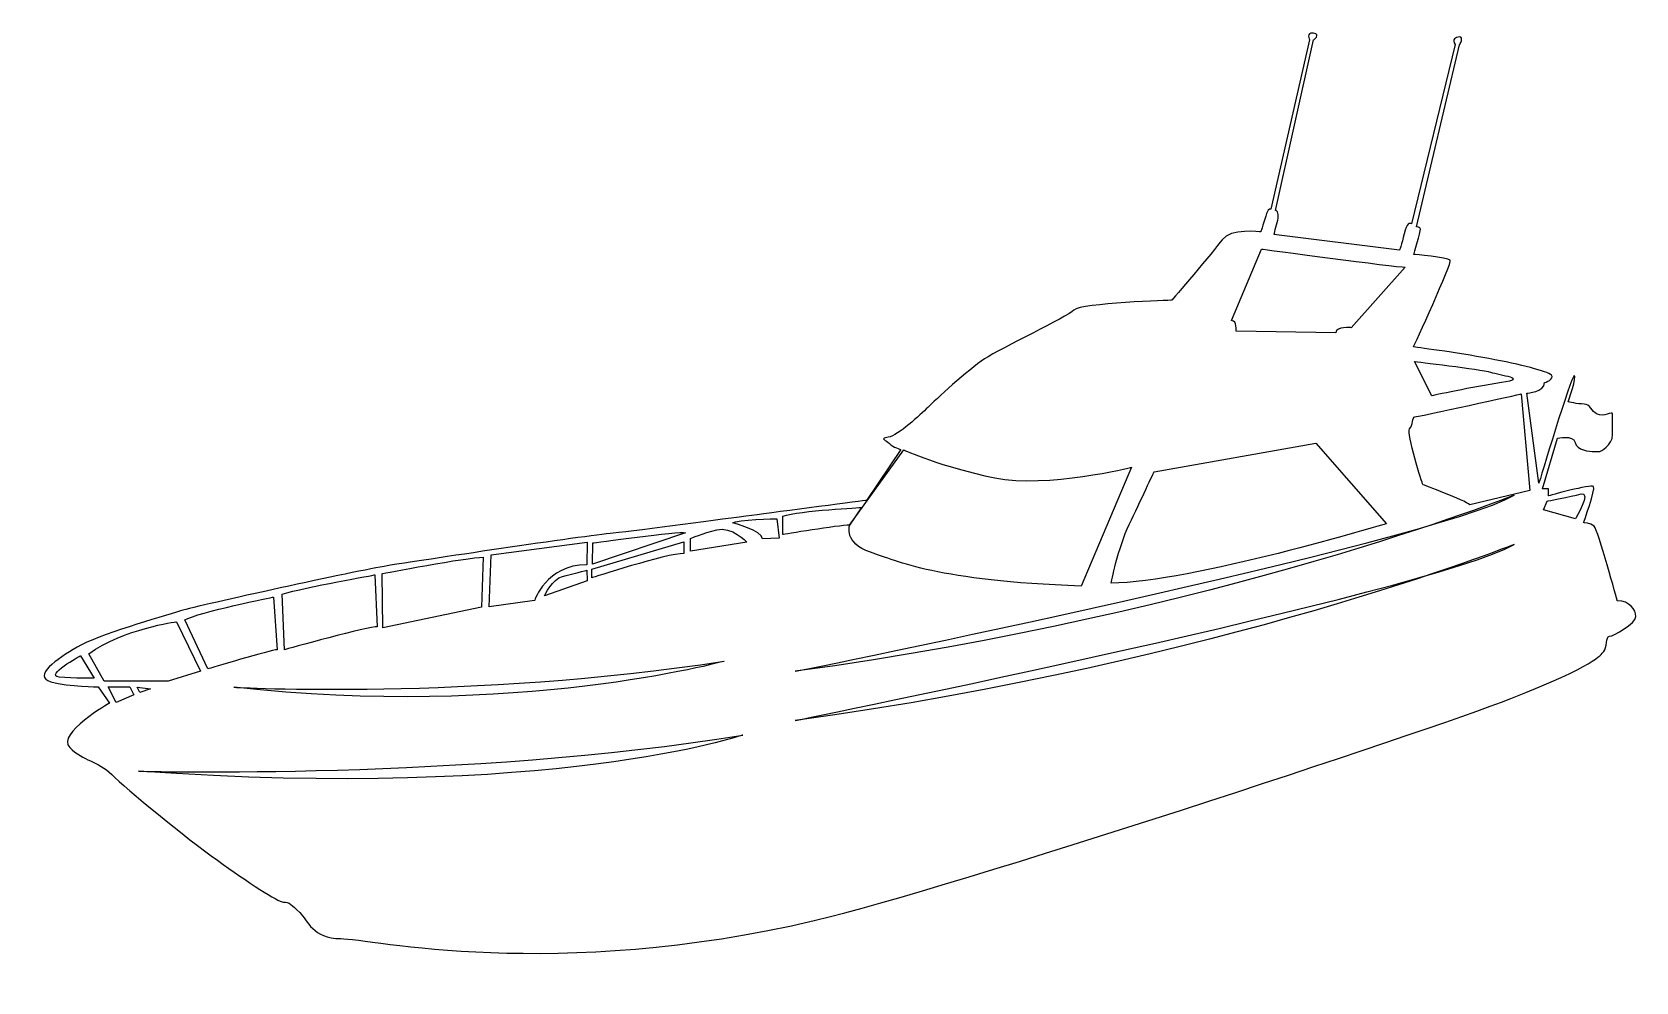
# Model space of a CAD drawing. Header units: centimetres. Extents: x -10.4 to 10.2, y -6.3 to 5.9.
import ezdxf

# ---------------------------------------------------------------- set-up
doc = ezdxf.new("R2010")
doc.units = ezdxf.units.CM
doc.header["$MEASUREMENT"] = 0
doc.layers.add('Camada 1', color=7, linetype='Continuous')

msp = doc.modelspace()

# ---------------------------------------------------------------- linework, layer by layer
at = {"layer": 'Camada 1'}
for points, knots in [([(10.20225, -1.58013), (10.20225, -1.66697), (9.9133, -1.83315), (9.86239, -1.83315), (9.86239, -1.83315), (9.81193, -1.83315), (9.83741, -1.98142), (9.79011, -2.02844), (9.79011, -2.02844), (9.74338, -2.0753), (9.70349, -2.19582), (8.59784, -2.62941), (8.59784, -2.62941), (7.49212, -3.06288), (1.42176, -5.0586), (-0.31298, -5.46953), (-0.31298, -5.46953), (-3.65009, -6.26), (-6.0447, -5.70467), (-6.4012, -5.70467), (-6.4012, -5.70467), (-6.75788, -5.70467), (-6.82512, -5.4734), (-6.92658, -5.37233), (-6.92658, -5.37233), (-7.02757, -5.27107), (-7.06136, -5.23734), (-7.13372, -5.23734), (-7.13372, -5.23734), (-7.20598, -5.23734), (-7.59121, -4.98191), (-7.98176, -4.70241), (-7.98176, -4.70241), (-8.37191, -4.42301), (-9.15715, -3.78224), (-9.33545, -3.60389), (-9.33545, -3.60389), (-9.51375, -3.42567), (-9.6992, -3.43297), (-9.87509, -3.25697), (-9.87509, -3.25697), (-10.05104, -3.08115), (-9.36436, -2.68841), (-9.36436, -2.68841), (-9.36436, -2.68841), (-9.36436, -2.68841), (-9.50893, -2.48114), (-9.50893, -2.48114), (-9.50893, -2.48114), (-9.50893, -2.48114), (-9.87506, -2.48114), (-10.11596, -2.41402), (-10.11596, -2.41402), (-10.35697, -2.34637), (-10.0437, -2.12475), (-9.77877, -1.97058), (-9.77877, -1.97058), (-9.51368, -1.81641), (-8.70906, -1.58506), (-8.45363, -1.50796), (-8.45363, -1.50796), (-8.19825, -1.43089), (-6.1844, -0.99255), (-5.80375, -0.92977), (-5.80375, -0.92977), (-5.42309, -0.8672), (-3.2597, -0.54443), (-2.90799, -0.51062), (-2.90799, -0.51062), (-2.55631, -0.47689), (-1.47223, -0.32748), (-1.13483, -0.28422), (-1.13483, -0.28422), (-0.7977, -0.24075), (0.33935, -0.09144), (0.33935, -0.09144), (0.33935, -0.09144), (0.33935, -0.09144), (0.778, 0.55896), (0.778, 0.55896), (0.778, 0.55896), (0.778, 0.55896), (0.67928, 0.59037), (0.63348, 0.63614), (0.63348, 0.63614), (0.58757, 0.68186), (0.49841, 0.69871), (0.61895, 0.718), (0.61895, 0.718), (0.73939, 0.73721), (1.0331, 1.00706), (1.12473, 1.09866), (1.12473, 1.09866), (1.21643, 1.19007), (1.64024, 1.58028), (1.85233, 1.72014), (1.85233, 1.72014), (2.06439, 1.86), (2.90979, 2.2573), (2.99898, 2.34646), (2.99898, 2.34646), (3.08814, 2.43565), (4.25186, 2.4719), (4.25186, 2.4719), (4.25186, 2.4719), (4.25186, 2.4719), (4.79137, 3.09814), (4.8976, 3.24745), (4.8976, 3.24745), (5.00343, 3.39683), (5.39364, 3.34871), (5.39364, 3.34871), (5.39364, 3.34871), (5.39364, 3.34871), (5.44177, 3.50288), (5.46838, 3.58231), (5.46838, 3.58231), (5.495, 3.66192), (5.52405, 3.63787), (5.52405, 3.63787), (5.52405, 3.63787), (5.52405, 3.63787), (6.02006, 5.80605), (6.02006, 5.80605), (6.02006, 5.80605), (6.02006, 5.80605), (5.96717, 5.90709), (6.06821, 5.89278), (6.06821, 5.89278), (6.16947, 5.87825), (6.06821, 5.80605), (6.06821, 5.80605), (6.06821, 5.80605), (6.06821, 5.80605), (5.58173, 3.62335), (5.58173, 3.62335), (5.58173, 3.62335), (5.60591, 3.62335), (5.62988, 3.57512), (5.6106, 3.49802), (5.6106, 3.49802), (5.59121, 3.42092), (5.56247, 3.31509), (5.56247, 3.31509), (5.56247, 3.31509), (5.56247, 3.31509), (7.17172, 3.11247), (7.17172, 3.11247), (7.17172, 3.11247), (7.17172, 3.11247), (7.2149, 3.24746), (7.24392, 3.368), (7.24392, 3.368), (7.27276, 3.48846), (7.32599, 3.44997), (7.32599, 3.44997), (7.32599, 3.44997), (7.32599, 3.44997), (7.88468, 5.74814), (7.88468, 5.74814), (7.88468, 5.74814), (7.84139, 5.81426), (7.88468, 5.84453), (7.94257, 5.84453), (7.94257, 5.84453), (8.00046, 5.84453), (7.94257, 5.74327), (7.94257, 5.74327), (7.94257, 5.74327), (7.94257, 5.74327), (7.38853, 3.41136), (7.38853, 3.41136), (7.38853, 3.41136), (7.38853, 3.41136), (7.44134, 3.41136), (7.44134, 3.38231), (7.44134, 3.38231), (7.44134, 3.35347), (7.35461, 3.05965), (7.35461, 3.05965), (7.35461, 3.05965), (7.35461, 3.05965), (7.79054, 3.01872), (7.82202, 2.98745), (7.82202, 2.98745), (7.85348, 2.95607), (7.34995, 1.87432), (7.34995, 1.87432), (7.34995, 1.87432), (7.34995, 1.87432), (7.90875, 1.80212), (8.31843, 1.72502), (8.31843, 1.72502), (8.72774, 1.64792), (9.06765, 1.56362), (9.11816, 1.51306), (9.11816, 1.51306), (9.16883, 1.46237), (9.03143, 1.41659), (9.03143, 1.41659), (9.03143, 1.41659), (9.03143, 1.29623), (8.80495, 1.2816), (8.80495, 1.2816), (8.80495, 1.2816), (8.80495, 1.2816), (8.9591, 0.13016), (8.9591, 0.13016), (8.9591, 0.13016), (8.9591, 0.13016), (9.3736, 1.50827), (9.41207, 1.50827), (9.41207, 1.50827), (9.45067, 1.50827), (9.3351, 1.17087), (9.3351, 1.17087), (9.3351, 1.17087), (9.3351, 1.17087), (9.45556, 1.14192), (9.53751, 1.14192), (9.53751, 1.14192), (9.61905, 1.14192), (9.62903, 1.05043), (9.70579, 1.0119), (9.70579, 1.0119), (9.78297, 0.97332), (9.90365, 1.0504), (9.90365, 1.01669), (9.90365, 1.01669), (9.90365, 0.98288), (9.90365, 0.89623), (9.90365, 0.75171), (9.90365, 0.75171), (9.90365, 0.60709), (9.73974, 0.53478), (9.73974, 0.53478), (9.73974, 0.53478), (9.73974, 0.53478), (9.73974, 0.53478), (9.6723, 0.53478), (9.6723, 0.53478), (9.60486, 0.53478), (9.44579, 0.54941), (9.42174, 0.65048), (9.42174, 0.65048), (9.39745, 0.75174), (9.19534, 0.70358), (9.19534, 0.70358), (9.19534, 0.70358), (9.19534, 0.70358), (9.00259, 0.05794), (9.00259, 0.05794), (9.00259, 0.05794), (9.00259, 0.05794), (9.07976, 0.05796), (9.07976, 0.05796), (9.07976, 0.05796), (9.07976, 0.05796), (9.07976, -0.03364), (9.07976, -0.03364), (9.07976, -0.03364), (9.07976, -0.03364), (9.62636, 0.1181), (9.65787, 0.0868), (9.65787, 0.0868), (9.68914, 0.05553), (9.5301, -0.37704), (9.5301, -0.37704), (9.5301, -0.37704), (9.5301, -0.37704), (9.62059, -0.37704), (9.66739, -0.42403), (9.66739, -0.42403), (9.7143, -0.47078), (9.96375, -1.37804), (9.96375, -1.37804), (9.96375, -1.37804), (10.12283, -1.37802), (10.20225, -1.49351), (10.20225, -1.58013)], [0, 0, 0, 0, 0.01408451, 0.01408451, 0.01408451, 0.01408451, 0.02816901, 0.02816901, 0.02816901, 0.02816901, 0.04225352, 0.04225352, 0.04225352, 0.04225352, 0.05633803, 0.05633803, 0.05633803, 0.05633803, 0.07042254, 0.07042254, 0.07042254, 0.07042254, 0.08450704, 0.08450704, 0.08450704, 0.08450704, 0.09859155, 0.09859155, 0.09859155, 0.09859155, 0.11267606, 0.11267606, 0.11267606, 0.11267606, 0.12676056, 0.12676056, 0.12676056, 0.12676056, 0.14084507, 0.14084507, 0.14084507, 0.14084507, 0.15492958, 0.15492958, 0.15492958, 0.15492958, 0.16901408, 0.16901408, 0.16901408, 0.16901408, 0.18309859, 0.18309859, 0.18309859, 0.18309859, 0.1971831, 0.1971831, 0.1971831, 0.1971831, 0.21126761, 0.21126761, 0.21126761, 0.21126761, 0.22535211, 0.22535211, 0.22535211, 0.22535211, 0.23943662, 0.23943662, 0.23943662, 0.23943662, 0.25352113, 0.25352113, 0.25352113, 0.25352113, 0.26760563, 0.26760563, 0.26760563, 0.26760563, 0.28169014, 0.28169014, 0.28169014, 0.28169014, 0.29577465, 0.29577465, 0.29577465, 0.29577465, 0.30985915, 0.30985915, 0.30985915, 0.30985915, 0.32394366, 0.32394366, 0.32394366, 0.32394366, 0.33802817, 0.33802817, 0.33802817, 0.33802817, 0.35211268, 0.35211268, 0.35211268, 0.35211268, 0.36619718, 0.36619718, 0.36619718, 0.36619718, 0.38028169, 0.38028169, 0.38028169, 0.38028169, 0.3943662, 0.3943662, 0.3943662, 0.3943662, 0.4084507, 0.4084507, 0.4084507, 0.4084507, 0.42253521, 0.42253521, 0.42253521, 0.42253521, 0.43661972, 0.43661972, 0.43661972, 0.43661972, 0.45070423, 0.45070423, 0.45070423, 0.45070423, 0.46478873, 0.46478873, 0.46478873, 0.46478873, 0.47887324, 0.47887324, 0.47887324, 0.47887324, 0.49295775, 0.49295775, 0.49295775, 0.49295775, 0.50704225, 0.50704225, 0.50704225, 0.50704225, 0.52112676, 0.52112676, 0.52112676, 0.52112676, 0.53521127, 0.53521127, 0.53521127, 0.53521127, 0.54929577, 0.54929577, 0.54929577, 0.54929577, 0.56338028, 0.56338028, 0.56338028, 0.56338028, 0.57746479, 0.57746479, 0.57746479, 0.57746479, 0.5915493, 0.5915493, 0.5915493, 0.5915493, 0.6056338, 0.6056338, 0.6056338, 0.6056338, 0.61971831, 0.61971831, 0.61971831, 0.61971831, 0.63380282, 0.63380282, 0.63380282, 0.63380282, 0.64788732, 0.64788732, 0.64788732, 0.64788732, 0.66197183, 0.66197183, 0.66197183, 0.66197183, 0.67605634, 0.67605634, 0.67605634, 0.67605634, 0.69014085, 0.69014085, 0.69014085, 0.69014085, 0.70422535, 0.70422535, 0.70422535, 0.70422535, 0.71830986, 0.71830986, 0.71830986, 0.71830986, 0.73239437, 0.73239437, 0.73239437, 0.73239437, 0.74647887, 0.74647887, 0.74647887, 0.74647887, 0.76056338, 0.76056338, 0.76056338, 0.76056338, 0.77464789, 0.77464789, 0.77464789, 0.77464789, 0.78873239, 0.78873239, 0.78873239, 0.78873239, 0.8028169, 0.8028169, 0.8028169, 0.8028169, 0.81690141, 0.81690141, 0.81690141, 0.81690141, 0.83098592, 0.83098592, 0.83098592, 0.83098592, 0.84507042, 0.84507042, 0.84507042, 0.84507042, 0.85915493, 0.85915493, 0.85915493, 0.85915493, 0.87323944, 0.87323944, 0.87323944, 0.87323944, 0.88732394, 0.88732394, 0.88732394, 0.88732394, 0.90140845, 0.90140845, 0.90140845, 0.90140845, 0.91549296, 0.91549296, 0.91549296, 0.91549296, 0.92957746, 0.92957746, 0.92957746, 0.92957746, 0.94366197, 0.94366197, 0.94366197, 0.94366197, 0.95774648, 0.95774648, 0.95774648, 0.95774648, 0.97183099, 0.97183099, 0.97183099, 0.97183099, 1, 1, 1, 1]), ([(6.35728, 2.05501), (6.35728, 2.14185), (6.55257, 2.1201), (6.55257, 2.1201), (6.55257, 2.1201), (6.55257, 2.1201), (7.24393, 2.89573), (7.24393, 2.89573), (7.24393, 2.89573), (7.13788, 2.89573), (5.40341, 3.12711), (5.40341, 3.12711), (5.40341, 3.12711), (5.40341, 3.12711), (5.01789, 2.2116), (5.01789, 2.2116), (5.01789, 2.2116), (5.09496, 2.2116), (5.07578, 2.07672), (5.07578, 2.07672), (5.07578, 2.07672), (5.07578, 2.07672), (6.35728, 2.05501), (6.35728, 2.05501)], [0, 0, 0, 0, 0.14285714, 0.14285714, 0.14285714, 0.14285714, 0.28571429, 0.28571429, 0.28571429, 0.28571429, 0.42857143, 0.42857143, 0.42857143, 0.42857143, 0.57142857, 0.57142857, 0.57142857, 0.57142857, 0.71428571, 0.71428571, 0.71428571, 0.71428571, 1, 1, 1, 1]), ([(8.4773, 1.41659), (8.83864, 1.46959), (8.45809, 1.51306), (8.33776, 1.55147), (8.33776, 1.55147), (8.21719, 1.59005), (7.36428, 1.68646), (7.36428, 1.68646), (7.36428, 1.68646), (7.36428, 1.68646), (7.586, 1.24802), (7.586, 1.24802), (7.586, 1.24802), (7.586, 1.248), (8.11594, 1.36368), (8.4773, 1.41659)], [0, 0, 0, 0, 0.2, 0.2, 0.2, 0.2, 0.4, 0.4, 0.4, 0.4, 0.6, 0.6, 0.6, 0.6, 1, 1, 1, 1]), ([(8.84354, 0.03401), (8.84354, 0.03401), (8.73265, 1.27207), (8.73265, 1.27207), (8.73265, 1.27207), (8.73265, 1.27207), (7.40743, 0.97825), (7.36917, 0.97825), (7.36917, 0.97825), (7.33046, 0.97825), (7.34988, 0.87223), (7.30162, 0.82397), (7.30162, 0.82397), (7.25347, 0.77592), (7.47042, 0.11089), (7.47042, 0.11089), (7.47042, 0.11089), (7.47042, 0.11089), (8.01477, -0.09141), (8.07269, -0.1493), (8.07269, -0.1493), (8.07269, -0.1493), (8.84354, 0.03401), (8.84354, 0.03401)], [0, 0, 0, 0, 0.14285714, 0.14285714, 0.14285714, 0.14285714, 0.28571429, 0.28571429, 0.28571429, 0.28571429, 0.42857143, 0.42857143, 0.42857143, 0.42857143, 0.57142857, 0.57142857, 0.57142857, 0.57142857, 0.71428571, 0.71428571, 0.71428571, 0.71428571, 1, 1, 1, 1]), ([(7.00299, -0.39022), (7.00299, -0.39022), (6.09727, 0.64097), (6.09727, 0.64097), (6.09727, 0.64097), (6.09727, 0.64097), (4.02537, 0.27473), (4.02537, 0.27473), (4.02537, 0.27473), (4.02537, 0.27473), (3.8517, -0.10095), (3.70729, -0.39964), (3.70729, -0.39964), (3.56275, -0.69843), (3.47612, -1.15151), (3.47612, -1.15151), (3.47612, -1.15151), (4.47834, -1.15153), (7.00299, -0.39022), (7.00299, -0.39022)], [0, 0, 0, 0, 0.16666667, 0.16666667, 0.16666667, 0.16666667, 0.33333333, 0.33333333, 0.33333333, 0.33333333, 0.5, 0.5, 0.5, 0.5, 0.66666667, 0.66666667, 0.66666667, 0.66666667, 1, 1, 1, 1]), ([(3.09078, -1.19003), (3.09078, -1.19003), (3.73631, 0.3327), (3.73631, 0.3327), (3.73631, 0.3327), (3.73631, 0.3327), (2.65689, 0.06275), (1.98241, 0.19771), (1.98241, 0.19771), (1.30793, 0.33267), (0.81636, 0.55432), (0.81636, 0.55432), (0.81636, 0.55432), (0.81636, 0.55432), (0.12257, -0.4094), (0.12257, -0.4094), (0.12257, -0.4094), (0.12257, -0.4094), (0.04544, -0.64078), (0.39252, -0.75624), (0.39252, -0.75624), (0.73938, -0.87203), (1.2405, -1.12259), (3.09078, -1.19003)], [0, 0, 0, 0, 0.14285714, 0.14285714, 0.14285714, 0.14285714, 0.28571429, 0.28571429, 0.28571429, 0.28571429, 0.42857143, 0.42857143, 0.42857143, 0.42857143, 0.57142857, 0.57142857, 0.57142857, 0.57142857, 0.71428571, 0.71428571, 0.71428571, 0.71428571, 1, 1, 1, 1]), ([(9.42652, -0.32743), (9.42652, -0.32743), (9.63848, 0.02428), (9.49872, -0.00953), (9.49872, -0.00953), (9.3591, -0.04316), (9.06515, -0.10094), (9.06515, -0.10094), (9.06515, -0.10094), (9.06515, -0.10094), (9.01692, -0.21183), (9.01692, -0.21183), (9.01692, -0.21183), (9.01692, -0.21183), (9.42652, -0.32743), (9.42652, -0.32743)], [0, 0, 0, 0, 0.2, 0.2, 0.2, 0.2, 0.4, 0.4, 0.4, 0.4, 0.6, 0.6, 0.6, 0.6, 1, 1, 1, 1]), ([(0.12258, -0.4094), (0.12258, -0.4094), (0.27675, -0.18292), (0.27675, -0.18292), (0.27675, -0.18292), (0.27675, -0.18292), (-0.50864, -0.22152), (-0.73491, -0.29381), (-0.73491, -0.29381), (-0.73491, -0.29381), (-0.73491, -0.52995), (-0.73491, -0.52995), (-0.73491, -0.52995), (-0.73491, -0.52997), (-0.01704, -0.4094), (0.12258, -0.4094)], [0, 0, 0, 0, 0.2, 0.2, 0.2, 0.2, 0.4, 0.4, 0.4, 0.4, 0.6, 0.6, 0.6, 0.6, 1, 1, 1, 1]), ([(8.64103, -0.02623), (7.57828, -0.63287), (-0.57319, -2.28125), (-0.57319, -2.28125), (-0.57319, -2.28125), (4.86926, -1.53687), (8.64103, -0.02623), (8.64103, -0.02623)], [0, 0, 0, 0, 0.33333333, 0.33333333, 0.33333333, 0.33333333, 1, 1, 1, 1]), ([(-0.78081, -0.57567), (-0.78081, -0.57567), (-0.81198, -0.32744), (-0.81198, -0.32744), (-0.81198, -0.32744), (-0.81198, -0.32744), (-1.33249, -0.3372), (-1.37581, -0.38057), (-1.37581, -0.38057), (-1.37581, -0.38057), (-0.99515, -0.48172), (-0.99515, -0.58287), (-0.99515, -0.58287), (-0.99515, -0.58287), (-0.78081, -0.57567), (-0.78081, -0.57567)], [0, 0, 0, 0, 0.2, 0.2, 0.2, 0.2, 0.4, 0.4, 0.4, 0.4, 0.6, 0.6, 0.6, 0.6, 1, 1, 1, 1]), ([(-3.16825, -0.63591), (-3.16825, -0.63591), (-3.17285, -0.91055), (-3.17285, -0.91055), (-3.17285, -0.91055), (-3.17285, -0.91055), (-1.98289, -0.50582), (-1.98289, -0.50582), (-1.98289, -0.50582), (-2.05031, -0.48171), (-3.16825, -0.63591), (-3.16825, -0.63591)], [0, 0, 0, 0, 0.25, 0.25, 0.25, 0.25, 0.5, 0.5, 0.5, 0.5, 1, 1, 1, 1]), ([(-1.19285, -0.62615), (-1.19285, -0.62615), (-1.39512, -0.41917), (-1.57808, -0.46719), (-1.57808, -0.46719), (-1.76136, -0.51542), (-1.91542, -0.578), (-1.91542, -0.578), (-1.91542, -0.578), (-1.91542, -0.578), (-1.91542, -0.74191), (-1.91542, -0.74191), (-1.91542, -0.74191), (-1.91542, -0.74191), (-1.19285, -0.62615), (-1.19285, -0.62615)], [0, 0, 0, 0, 0.2, 0.2, 0.2, 0.2, 0.4, 0.4, 0.4, 0.4, 0.6, 0.6, 0.6, 0.6, 1, 1, 1, 1]), ([(-5.87116, -1.03099), (-5.87116, -1.03099), (-5.86148, -1.72478), (-5.86148, -1.72478), (-5.86148, -1.72478), (-5.86148, -1.72478), (-4.59436, -1.45977), (-4.59436, -1.45977), (-4.59436, -1.45977), (-4.59436, -1.45977), (-4.57507, -0.819), (-4.57507, -0.819), (-4.57507, -0.819), (-4.77277, -0.81903), (-5.87116, -1.03099), (-5.87116, -1.03099)], [0, 0, 0, 0, 0.2, 0.2, 0.2, 0.2, 0.4, 0.4, 0.4, 0.4, 0.6, 0.6, 0.6, 0.6, 1, 1, 1, 1]), ([(-3.24535, -0.91539), (-3.24535, -0.91539), (-3.24046, -0.62615), (-3.24046, -0.62615), (-3.24046, -0.62615), (-3.24046, -0.62615), (-4.47405, -0.79006), (-4.47405, -0.79006), (-4.47405, -0.79006), (-4.47405, -0.79006), (-4.49802, -1.45509), (-4.49802, -1.45509), (-4.49802, -1.45509), (-4.49802, -1.45509), (-3.91498, -1.37312), (-3.91498, -1.37312), (-3.91498, -1.37312), (-3.91501, -1.37315), (-3.77034, -0.92018), (-3.24535, -0.91539)], [0, 0, 0, 0, 0.16666667, 0.16666667, 0.16666667, 0.16666667, 0.33333333, 0.33333333, 0.33333333, 0.33333333, 0.5, 0.5, 0.5, 0.5, 0.66666667, 0.66666667, 0.66666667, 0.66666667, 1, 1, 1, 1]), ([(-2.00215, -0.77088), (-2.00215, -0.77088), (-2.00215, -0.62139), (-2.00215, -0.62139), (-2.00215, -0.62139), (-2.00215, -0.62139), (-3.18262, -0.97321), (-3.18262, -0.97321), (-3.18262, -0.97321), (-3.18262, -0.97321), (-3.18262, -1.08402), (-3.18262, -1.08402), (-3.18262, -1.08402), (-3.18262, -1.08398), (-2.21901, -0.77088), (-2.00215, -0.77088)], [0, 0, 0, 0, 0.2, 0.2, 0.2, 0.2, 0.4, 0.4, 0.4, 0.4, 0.6, 0.6, 0.6, 0.6, 1, 1, 1, 1]), ([(8.64103, -0.65652), (7.57828, -1.26295), (-0.57319, -2.91122), (-0.57319, -2.91122), (-0.57319, -2.91122), (4.86926, -2.16687), (8.64103, -0.65652), (8.64103, -0.65652)], [0, 0, 0, 0, 0.33333333, 0.33333333, 0.33333333, 0.33333333, 1, 1, 1, 1]), ([(-3.55843, -1.06472), (-3.67892, -1.09367), (-3.78994, -1.31528), (-3.78994, -1.31528), (-3.78994, -1.31528), (-3.78994, -1.31528), (-3.24048, -1.1225), (-3.24048, -1.1225), (-3.24048, -1.1225), (-3.24048, -1.1225), (-3.24537, -0.98762), (-3.24537, -0.98762), (-3.24537, -0.98762), (-3.24535, -0.98762), (-3.43802, -1.03575), (-3.55843, -1.06472)], [0, 0, 0, 0, 0.2, 0.2, 0.2, 0.2, 0.4, 0.4, 0.4, 0.4, 0.6, 0.6, 0.6, 0.6, 1, 1, 1, 1]), ([(-5.93373, -1.71044), (-5.93373, -1.71044), (-5.96273, -1.04541), (-5.96273, -1.04541), (-5.96273, -1.04541), (-5.96273, -1.04541), (-6.84927, -1.20435), (-7.1528, -1.29118), (-7.1528, -1.29118), (-7.1528, -1.29118), (-7.11922, -2.00426), (-7.11922, -2.00426), (-7.11922, -2.00426), (-7.11922, -2.00426), (-6.00625, -1.69591), (-5.93373, -1.71044)], [0, 0, 0, 0, 0.2, 0.2, 0.2, 0.2, 0.4, 0.4, 0.4, 0.4, 0.6, 0.6, 0.6, 0.6, 1, 1, 1, 1]), ([(-7.21556, -2.00426), (-7.21556, -2.00426), (-7.26369, -1.32968), (-7.26369, -1.32968), (-7.26369, -1.32968), (-7.26369, -1.32968), (-8.22722, -1.52246), (-8.40074, -1.62369), (-8.40074, -1.62369), (-8.40074, -1.62369), (-8.10205, -2.25004), (-8.10205, -2.25004), (-8.10205, -2.25004), (-8.10207, -2.25003), (-7.28274, -2.00426), (-7.21556, -2.00426)], [0, 0, 0, 0, 0.2, 0.2, 0.2, 0.2, 0.4, 0.4, 0.4, 0.4, 0.6, 0.6, 0.6, 0.6, 1, 1, 1, 1]), ([(-8.1983, -2.279), (-8.1983, -2.279), (-8.50675, -1.64768), (-8.50675, -1.64768), (-8.50675, -1.64768), (-8.50675, -1.64768), (-9.18609, -1.73441), (-9.62948, -2.05739), (-9.62948, -2.05739), (-9.62948, -2.05739), (-9.43189, -2.40889), (-9.43189, -2.40889), (-9.43189, -2.40889), (-9.43189, -2.40889), (-8.61288, -2.40889), (-8.61288, -2.40889), (-8.61288, -2.40889), (-8.61288, -2.40889), (-8.1983, -2.279), (-8.1983, -2.279)], [0, 0, 0, 0, 0.16666667, 0.16666667, 0.16666667, 0.16666667, 0.33333333, 0.33333333, 0.33333333, 0.33333333, 0.5, 0.5, 0.5, 0.5, 0.66666667, 0.66666667, 0.66666667, 0.66666667, 1, 1, 1, 1]), ([(-9.56188, -2.37039), (-9.56188, -2.37039), (-9.73534, -2.08133), (-9.73534, -2.08133), (-9.73534, -2.08133), (-9.73534, -2.08133), (-10.20283, -2.33665), (-10.01008, -2.35607), (-10.01008, -2.35607), (-9.81731, -2.37528), (-9.56188, -2.37039), (-9.56188, -2.37039)], [0, 0, 0, 0, 0.25, 0.25, 0.25, 0.25, 0.5, 0.5, 0.5, 0.5, 1, 1, 1, 1]), ([(-1.48378, -2.15235), (-4.73599, -2.65114), (-7.77121, -2.48596), (-7.77121, -2.48596), (-7.77121, -2.48596), (-4.15044, -2.8908), (-1.48378, -2.15235), (-1.48378, -2.15235)], [0, 0, 0, 0, 0.33333333, 0.33333333, 0.33333333, 0.33333333, 1, 1, 1, 1]), ([(-9.05132, -2.58248), (-9.05132, -2.58248), (-9.10413, -2.48112), (-9.10413, -2.48112), (-9.10413, -2.48112), (-9.10413, -2.48112), (-9.38358, -2.48112), (-9.38358, -2.48112), (-9.38358, -2.48112), (-9.38358, -2.48112), (-9.27767, -2.67876), (-9.27767, -2.67876), (-9.27767, -2.67876), (-9.27767, -2.67876), (-9.05132, -2.58248), (-9.05132, -2.58248)], [0, 0, 0, 0, 0.2, 0.2, 0.2, 0.2, 0.4, 0.4, 0.4, 0.4, 0.6, 0.6, 0.6, 0.6, 1, 1, 1, 1]), ([(-8.8392, -2.50548), (-8.8392, -2.50548), (-9.00782, -2.48598), (-9.00782, -2.48598), (-9.00782, -2.48598), (-9.00782, -2.48598), (-8.97419, -2.55342), (-8.97419, -2.55342), (-8.97419, -2.55342), (-8.97419, -2.55342), (-8.8392, -2.50548), (-8.8392, -2.50548)], [0, 0, 0, 0, 0.25, 0.25, 0.25, 0.25, 0.5, 0.5, 0.5, 0.5, 1, 1, 1, 1]), ([(-1.24576, -3.0981), (-4.77274, -3.67621), (-8.99332, -3.56054), (-8.99332, -3.56054), (-8.99332, -3.56054), (-3.68856, -3.9363), (-1.24576, -3.0981), (-1.24576, -3.0981)], [0, 0, 0, 0, 0.33333333, 0.33333333, 0.33333333, 0.33333333, 1, 1, 1, 1])]:
    msp.add_open_spline(points, degree=3, knots=knots, dxfattribs=at)

doc.saveas('drawing.dxf')
